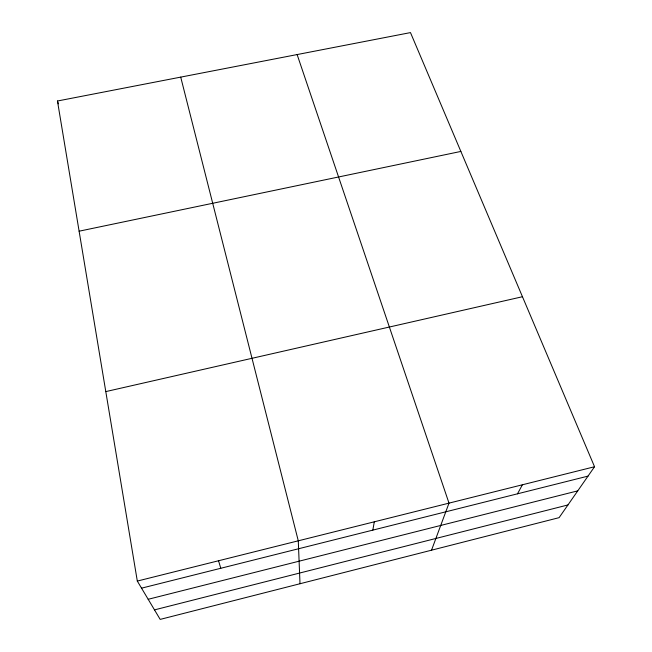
<?xml version="1.0" encoding="UTF-8"?>
<svg xmlns="http://www.w3.org/2000/svg" width="652" height="652" viewBox="0 0 652 652"><rect width="100%" height="100%" fill="white"/><g stroke="black" fill="none" stroke-linecap="round" stroke-linejoin="round"><path stroke-width="0.98" d="M372.822 530.125L374.305 521.812M431.526 550.198L449 503.14L297.125 54.564M517.501 493.817L522.399 484.786M594.542 466.742L559.098 517.655L160.18 619.4L137.311 581.071L57.457 101.003L410.483 32.6L594.542 466.742L137.311 581.071M154.5 609.881L567.949 504.95M148.183 599.286L577.753 490.858M141.541 588.161L588.022 476.115M105.795 391.599L522.464 296.725M79.112 231.191L460.866 151.435M57.457 101.003L58.395 103.855M218.542 560.761L220.783 568.283M180.718 77.123L298.282 540.818L300.01 583.736"/></g></svg>
